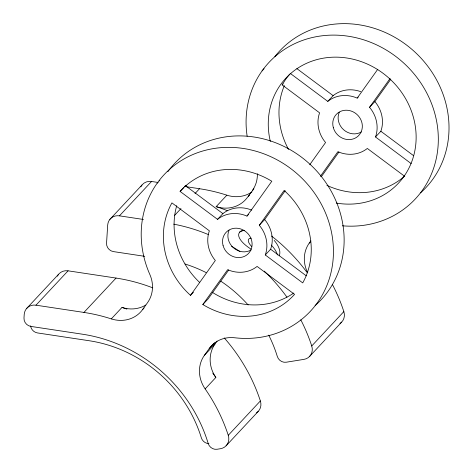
<?xml version="1.0" encoding="UTF-8"?>
<svg xmlns="http://www.w3.org/2000/svg" width="473" height="473" viewBox="0 0 473 473"><rect width="100%" height="100%" fill="white"/><g stroke="black" fill="none" stroke-linecap="round" stroke-linejoin="round"><path stroke-width="0.71" d="M309.726 164.746L325.566 142.521A30.792 28.12 43.1 0 1 319.594 112.84L282.144 84.904L285.668 79.304L289.736 74.101M35.972 305.186L83.94 312.428A169.352 154.665 43.1 0 1 111.285 318.891A30.792 28.12 43.1 0 0 142.74 309.395L147.582 302.596A30.792 28.12 43.1 0 0 149.846 274.488A100.069 91.395 43.1 0 1 211.147 148.995A100.069 91.395 43.1 0 1 332.708 239.669A100.069 91.395 43.1 0 1 234.673 337.763A30.792 28.12 43.1 0 0 209.208 348.571L204.366 355.365A30.792 28.12 43.1 0 0 205.152 388.907A169.352 154.665 43.1 0 1 228.264 435.314A11.547 10.548 43.1 0 1 220.453 448.717L217.083 449.261A7.698 7.03 43.1 0 1 208.203 443.514A146.258 133.575 43.1 0 0 82.568 334.222L30.911 326.423A7.698 7.03 43.1 0 1 23.987 318.045L24.218 314.409A11.547 10.548 43.1 0 1 35.972 305.186L68.077 270.822L116.045 278.065A169.352 154.665 43.1 0 1 152.755 287.85M253.918 188.786L247.616 197.14A30.792 28.12 43.1 0 1 216.167 206.636A169.352 154.665 43.1 0 1 227.2 210.615M190.507 295.341L215.333 260.499A30.792 28.12 43.1 0 1 209.368 230.824L171.918 202.887A76.975 70.306 43.1 0 0 190.507 295.341L193.422 292.219M246.983 216.09L271.809 181.248A76.975 70.306 43.1 0 0 180.089 191.417L217.539 219.354A30.792 28.12 43.1 0 1 246.983 216.09L248.443 214.529M202.828 304.535L227.661 269.693A30.792 28.12 43.1 0 0 257.105 266.429L294.555 294.366A76.975 70.306 43.1 0 1 202.828 304.535L208.179 298.812L228.731 269.977M259.31 225.284L284.137 190.442A76.975 70.306 43.1 0 1 302.726 282.895L265.276 254.965A30.792 28.12 43.1 0 0 259.31 225.284L264.661 219.555L285.207 190.72M290.316 73.439L327.765 101.376A30.792 28.12 43.1 0 1 357.21 98.106L377.761 69.271M320.339 176.346L337.888 151.715A30.792 28.12 43.1 0 0 367.332 148.451L404.782 176.388M411.203 163.611L375.503 136.981A30.792 28.12 43.1 0 0 369.537 107.3L390.089 78.465M321.409 176.624L338.958 151.993M369.537 107.3L374.888 101.577L390.728 79.346M204.366 355.365L215.067 343.912L217.083 341.08M307.74 272.826A30.792 28.12 43.1 0 1 309.241 243.11L310.856 240.846M185.144 186.019L185.44 185.694L222.889 213.625A30.792 28.12 43.1 0 1 251.737 210.113M26.393 308.721L58.498 274.358M109.872 219.377L141.977 185.014M144.756 256.331L113.473 251.606A7.698 7.03 43.1 0 1 106.549 243.228L107.69 225.065A11.547 10.548 43.1 0 1 119.444 215.842L151.555 181.478L158.094 182.466M157.202 183.128L157.876 182.412M159.212 180.982L159.88 180.266M262.083 70.879L264.088 68.733M180.089 191.417L183.494 187.775M184.464 186.734L185.44 185.694M282.144 84.904L283.12 83.863M83.94 312.428L116.045 278.065M174.442 215.57L180.964 208.587M195.006 193.558L199.523 188.721A169.352 154.665 43.1 0 1 226.869 195.183A30.792 28.12 43.1 0 0 251.861 192.014M111.285 318.891L121.987 307.432A30.792 28.12 43.1 0 0 145.761 305.05M216.167 206.636L226.869 195.183M217.539 219.354L222.889 213.625M327.765 101.376L333.122 95.647A30.792 28.12 43.1 0 1 360.757 91.661M142.74 309.395L144.076 307.964M248.284 196.425L249.626 194.994M357.21 98.106L358.185 97.066M265.276 254.965L270.627 249.236A30.792 28.12 43.1 0 0 264.661 219.555M375.503 136.981L380.854 131.258A30.792 28.12 43.1 0 0 374.888 101.577M209.208 348.571L214.559 342.842M309.241 243.11L310.584 241.679M205.152 388.907L215.854 377.448A30.792 28.12 43.1 0 1 215.067 343.912M228.264 435.314L260.369 400.95A169.352 154.665 43.1 0 0 224.237 337.899M268.705 335.138A130.861 119.515 43.1 0 1 277.332 356.512A7.698 7.03 43.1 0 0 286.2 362.223L303.926 359.374A11.547 10.548 43.1 0 0 311.737 345.97L343.841 311.606A169.352 154.665 43.1 0 0 332.424 284.515M226.088 445.808L258.193 411.445M309.561 356.465L341.666 322.101M186.439 186.746L199.523 188.721M119.444 215.842L143.431 219.466M296.837 68.585L333.122 95.647M380.854 131.258L413.627 155.7M270.627 249.236L306.321 275.86M361.354 131.955A15.396 14.06 43.1 0 1 343.575 129.708A15.396 14.06 43.1 0 1 339.295 112.231M140.824 186.811A11.547 10.548 43.1 0 1 151.555 181.478M173.733 224.161A169.352 154.665 43.1 0 1 208.617 234.673M231.569 246.262A169.352 154.665 43.1 0 1 239.888 251.541M264.277 271.124A169.352 154.665 43.1 0 1 286.94 297.174M300.793 319.801A169.352 154.665 43.1 0 1 311.737 345.97M185.014 263.999A130.861 119.515 43.1 0 1 206.092 272.572M220.856 281.204A130.861 119.515 43.1 0 1 248.159 304.996M274.831 56.671A100.069 91.395 43.1 0 1 415.324 52.426A100.069 91.395 43.1 0 1 420.515 192.878M247.148 136.289A100.069 91.395 43.1 0 1 332.584 35.108A100.069 91.395 43.1 0 1 438.199 134.409A100.069 91.395 43.1 0 1 342.346 225.798M270.337 141.415A76.975 70.306 43.1 0 1 332.501 57.209A76.975 70.306 43.1 0 1 416.116 135.402A76.975 70.306 43.1 0 1 336.256 203.059M239.563 232.083A23.094 9.336 35.5 0 1 244.576 230.469M271.313 245.073A23.094 9.336 35.5 0 1 277.42 254.971M250.986 249.076A23.041 9.064 26.7 0 1 243.908 230.517M274.21 240.414A23.041 12.132 35 0 1 279.218 255.792M257.371 173.768A30.792 28.12 43.1 0 1 252.458 190.347M271.543 236.045A169.352 154.665 43.1 0 1 306.947 272.342M251.66 246.534A11.547 4.671 35.5 0 1 251.311 238.173M343.841 311.606A11.547 10.548 43.1 0 1 339.945 323.52M404.048 176.63A76.975 70.306 43.1 0 1 326.896 185.369M288.524 149.409A76.975 70.306 43.1 0 1 284.362 85.583M167.909 171.675A100.069 91.395 43.1 0 1 309.342 163.664A100.069 91.395 43.1 0 1 315.119 305.588M293.786 293.029A76.975 70.306 43.1 0 1 212.868 292.675M199.677 282.482A76.975 70.306 43.1 0 1 176.707 205.702M185.593 186.622A76.975 70.306 43.1 0 1 186.397 185.469M57.351 276.155A11.547 10.548 43.1 0 1 68.077 270.822M121.987 307.432A169.352 154.665 43.1 0 1 126.941 309.117M212.767 373.138A169.352 154.665 43.1 0 1 215.854 377.448M30.603 325.897A7.698 7.03 43.1 0 0 37.485 332.933L89.149 340.731A130.861 119.515 43.1 0 1 201.35 437.838A7.698 7.03 43.1 0 0 208.924 443.639M260.369 400.95A11.547 10.548 43.1 0 1 256.467 412.87M251.122 249.933A15.396 14.06 43.1 0 1 233.343 247.686A15.396 14.06 43.1 0 1 229.062 230.209M333.335 127.663A15.396 14.06 43.1 0 0 358.185 136.041A15.396 14.06 43.1 0 0 351.137 111.031A15.396 14.06 43.1 0 0 333.335 127.663M223.102 245.647A15.396 14.06 43.1 0 0 247.953 254.019A15.396 14.06 43.1 0 0 240.905 229.009A15.396 14.06 43.1 0 0 223.102 245.647"/></g></svg>
